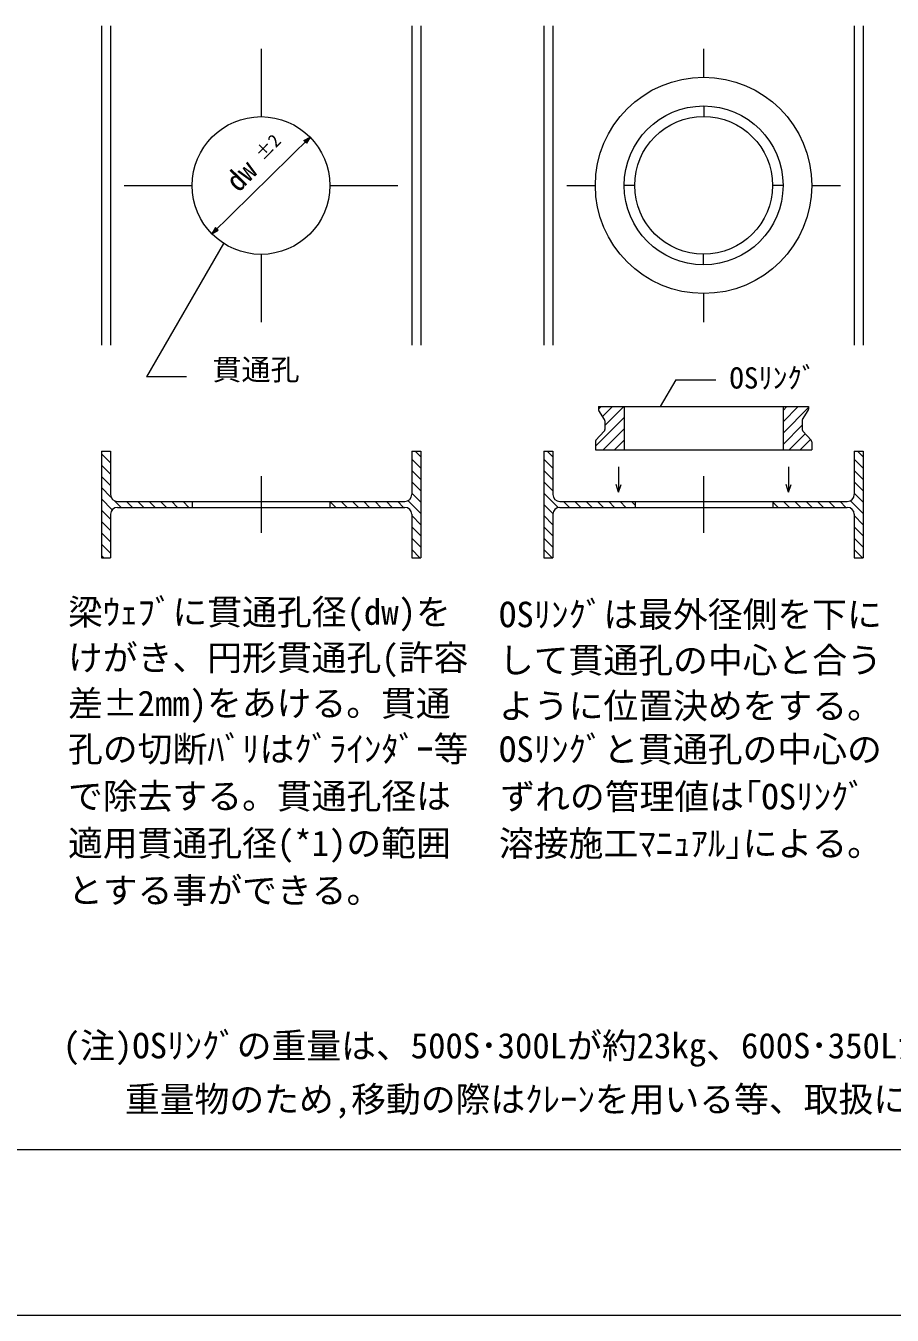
# Model space of a CAD drawing. Units: millimetres, scale not verified. Extents: x -3772 to 3772, y -2667 to 2667.
# Drawn here: x -1575 to -380, y -2667 to -888 of the extents above; entities that cross this region are included whole.
import ezdxf
from ezdxf.enums import TextEntityAlignment as Align

# ---------------------------------------------------------------- set-up
doc = ezdxf.new("R2010")
doc.units = ezdxf.units.MM
doc.header["$LTSCALE"] = 8
doc.linetypes.add('USER3', pattern=[50.8, 31.75, -6.35, 6.35, -6.35])
for name, color, linetype, lineweight in [('0-0_0', 7, 'Continuous', 18), ('0-1_HARI', 7, 'Continuous', 18), ('0-2_WAKU', 7, 'Continuous', 18), ('0-3_SUNPOU', 7, 'Continuous', 18), ('0-4_HATTI', 7, 'Continuous', 18), ('0-6_Defpoints', 7, 'Continuous', 18)]:
    doc.layers.add(name, color=color, linetype=linetype, lineweight=lineweight)
doc.styles.add('ＭＳ ゴシック', font='')
doc.styles.get('ＭＳ ゴシック').set_extended_font_data('MS Gothic')

msp = doc.modelspace()

# ---------------------------------------------------------------- linework, layer by layer
at = {"layer": '0-0_0'}
msp.add_circle((-1250.504, -1108.428), 94.996, dxfattribs=at)
for points in [[(-1182.848, -1041.758), (-1191.53, -1046.517), (-1187.987, -1050.225)], [(-1313.275, -1166.486), (-1318.161, -1175.098), (-1309.619, -1170.083)]]:
    msp.add_solid(points, dxfattribs=at)
at = {"layer": '0-1_HARI'}
for p, q in [((-1470.539, -888.05), (-1470.539, -1328.486)), ((-1458.06, -888.05), (-1458.06, -1328.486)), ((-1042.582, -888.05), (-1042.582, -1328.486)), ((-1030.103, -888.05), (-1030.103, -1328.486)), ((-860.539, -888.05), (-860.539, -1328.486)), ((-848.06, -888.05), (-848.06, -1328.486)), ((-432.582, -888.05), (-432.582, -1328.486)), ((-420.103, -888.05), (-420.103, -1328.486)), ((-785.114, -1413.495), (-785.114, -1416.965)), ((-785.114, -1413.495), (-495.528, -1413.495)), ((-776.796, -1431.418), (-784.624, -1418.696)), ((-749.88, -1413.495), (-749.88, -1472.954)), ((-530.763, -1413.495), (-530.763, -1472.954)), ((-503.846, -1431.418), (-496.018, -1418.696)), ((-495.528, -1413.495), (-495.528, -1416.965)), ((-776.306, -1433.149), (-776.306, -1445.237)), ((-504.336, -1433.149), (-504.336, -1445.237)), ((-777.182, -1447.477), (-788.643, -1459.893)), ((-503.46, -1447.477), (-491.999, -1459.893)), ((-1470.539, -1475.073), (-1470.539, -1621.885)), ((-1470.539, -1475.073), (-1458.06, -1475.073)), ((-1458.06, -1475.073), (-1458.06, -1534.899)), ((-1042.582, -1475.073), (-1030.103, -1475.073)), ((-1042.582, -1475.073), (-1042.582, -1534.899)), ((-1030.103, -1475.073), (-1030.103, -1621.885)), ((-860.539, -1475.073), (-860.539, -1621.885)), ((-860.539, -1475.073), (-848.06, -1475.073)), ((-848.06, -1475.073), (-848.06, -1534.899)), ((-789.519, -1462.134), (-789.519, -1472.954)), ((-789.519, -1472.954), (-491.123, -1472.954)), ((-491.123, -1462.134), (-491.123, -1472.954)), ((-432.582, -1475.073), (-420.103, -1475.073)), ((-432.582, -1475.073), (-432.582, -1534.899)), ((-420.103, -1475.073), (-420.103, -1621.885)), ((-1448.517, -1544.442), (-1345.5, -1544.442)), ((-1345.5, -1544.442), (-1345.5, -1552.517)), ((-1345.5, -1544.442), (-1155.508, -1544.442)), ((-1155.508, -1544.442), (-1052.125, -1544.442)), ((-1155.508, -1544.442), (-1155.508, -1552.517)), ((-838.517, -1544.442), (-750.43, -1544.442)), ((-750.43, -1544.442), (-530.212, -1544.442)), ((-734.767, -1544.442), (-734.767, -1552.517)), ((-544.775, -1544.442), (-544.775, -1552.517)), ((-530.212, -1544.442), (-442.125, -1544.442)), ((-1458.06, -1562.06), (-1458.06, -1621.885)), ((-1448.517, -1552.517), (-1345.5, -1552.517)), ((-1345.5, -1552.517), (-1155.508, -1552.517)), ((-1155.508, -1552.517), (-1052.125, -1552.517)), ((-1042.582, -1562.06), (-1042.582, -1621.885)), ((-848.06, -1562.06), (-848.06, -1621.885)), ((-838.517, -1552.517), (-750.43, -1552.517)), ((-750.43, -1552.517), (-530.212, -1552.517)), ((-530.212, -1552.517), (-442.125, -1552.517)), ((-432.582, -1562.06), (-432.582, -1621.885)), ((-1470.539, -1621.885), (-1458.06, -1621.885)), ((-1042.582, -1621.885), (-1030.103, -1621.885)), ((-860.539, -1621.885), (-848.06, -1621.885)), ((-432.582, -1621.885), (-420.103, -1621.885))]:
    msp.add_line(p, q, dxfattribs=at)
for radius in [149.198, 109.558, 94.996]:
    msp.add_circle((-640.321, -1108.268), radius, dxfattribs=at)
for centre, radius, start, end in [((-781.811, -1416.965), 3.303, 180, 211.6075), ((-498.831, -1416.965), 3.303, 328.3925, 0), ((-779.609, -1433.149), 3.303, 0, 31.6075), ((-501.033, -1433.149), 3.303, 148.3925, 180), ((-779.609, -1445.237), 3.303, 317.29061, 0), ((-501.033, -1445.237), 3.303, 180, 222.70939), ((-786.215, -1462.134), 3.303, 137.29061, 180), ((-494.427, -1462.134), 3.303, 0, 42.70939), ((-1448.517, -1534.899), 9.543, 180, 270), ((-1052.125, -1534.899), 9.543, 270, 0), ((-838.517, -1534.899), 9.543, 180, 270), ((-442.125, -1534.899), 9.543, 270, 0), ((-1448.517, -1562.06), 9.543, 90, 180), ((-1052.125, -1562.06), 9.543, 0, 90), ((-838.517, -1562.06), 9.543, 90, 180), ((-442.125, -1562.06), 9.543, 0, 90)]:
    msp.add_arc(centre, radius, start, end, dxfattribs=at)
at = {"layer": '0-2_WAKU'}
msp.add_line((-3543.316, -2438.462), (3543.284, -2438.462), dxfattribs=at)
at = {"layer": '0-3_SUNPOU'}
for p, q in [((-1250.504, -919.859), (-1250.504, -1013.432)), ((-640.321, -919.699), (-640.321, -959.07)), ((-640.083, -998.71), (-640.083, -1013.273)), ((-1182.848, -1041.758), (-1318.161, -1175.098)), ((-1190.642, -1047.441), (-1182.848, -1041.758)), ((-1182.848, -1041.758), (-1188.875, -1049.301)), ((-1439.073, -1108.428), (-1345.5, -1108.428)), ((-1155.508, -1108.428), (-1061.935, -1108.428)), ((-828.89, -1108.268), (-789.519, -1108.268)), ((-749.879, -1108.029), (-735.316, -1108.029)), ((-530.763, -1108.506), (-545.326, -1108.506)), ((-491.123, -1108.268), (-451.752, -1108.268)), ((-1302.042, -1188.228), (-1408.405, -1372.454)), ((-1250.504, -1203.424), (-1250.504, -1296.997)), ((-640.559, -1217.826), (-640.559, -1203.263)), ((-640.321, -1257.466), (-640.321, -1296.837)), ((-1353.056, -1372.454), (-1408.405, -1372.454)), ((-678.694, -1376.509), (-700.048, -1413.495)), ((-678.694, -1376.509), (-623.605, -1376.509)), ((-757.587, -1531.321), (-754.147, -1520.862)), ((-523.055, -1531.321), (-526.495, -1520.862))]:
    msp.add_line(p, q, dxfattribs=at)
at = {"layer": '0-3_SUNPOU', "linetype": 'USER3'}
for p, q in [((-1250.321, -1509.249), (-1250.321, -1587.709)), ((-640.321, -1509.249), (-640.321, -1587.709))]:
    msp.add_line(p, q, dxfattribs=at)
at = {"layer": '0-3_SUNPOU'}
for points in [[(-1187.987, -1050.225), (-1191.53, -1046.517), (-1182.848, -1041.758)], [(-1309.619, -1170.083), (-1313.275, -1166.486), (-1318.161, -1175.098)]]:
    msp.add_lwpolyline(points, close=True, dxfattribs=at)
for points in [[(-757.587, -1496.393), (-757.587, -1531.321), (-761.028, -1520.862)], [(-523.055, -1496.393), (-523.055, -1531.321), (-519.615, -1520.862)]]:
    msp.add_lwpolyline(points, dxfattribs=at)
at = {"layer": '0-4_HATTI'}
for p, q in [((-781.481, -1413.495), (-785.11, -1417.125)), ((-765.909, -1413.495), (-779.476, -1427.062)), ((-750.337, -1413.495), (-776.306, -1439.464)), ((-509.749, -1413.495), (-530.763, -1434.509)), ((-525.321, -1413.495), (-530.763, -1418.937)), ((-495.528, -1414.846), (-530.763, -1450.081)), ((-749.88, -1428.61), (-789.519, -1468.249)), ((-504.336, -1439.227), (-530.763, -1465.653)), ((-749.88, -1444.181), (-778.652, -1472.954)), ((-500.367, -1450.829), (-522.492, -1472.954)), ((-1030.103, -1482.97), (-1038, -1475.073)), ((-848.06, -1482.97), (-855.957, -1475.073)), ((-749.88, -1459.753), (-763.081, -1472.954)), ((-492.892, -1458.926), (-506.921, -1472.954)), ((-420.103, -1482.97), (-428, -1475.073)), ((-1458.06, -1491.023), (-1470.539, -1478.544)), ((-1458.06, -1506.594), (-1470.539, -1494.115)), ((-1030.103, -1498.542), (-1042.582, -1486.063)), ((-848.06, -1498.542), (-860.539, -1486.063)), ((-420.103, -1498.542), (-432.582, -1486.063)), ((-1458.06, -1522.166), (-1470.539, -1509.687)), ((-1030.103, -1514.114), (-1042.582, -1501.635)), ((-848.06, -1514.114), (-860.539, -1501.635)), ((-420.103, -1514.114), (-432.582, -1501.635)), ((-1457.393, -1538.405), (-1470.539, -1525.259)), ((-1030.103, -1529.685), (-1042.582, -1517.206)), ((-848.06, -1529.685), (-860.539, -1517.206)), ((-420.103, -1529.685), (-432.582, -1517.206)), ((-1455.65, -1555.72), (-1470.539, -1540.831)), ((-1443.281, -1552.517), (-1452.023, -1543.775)), ((-1427.709, -1552.517), (-1435.784, -1544.442)), ((-1412.138, -1552.517), (-1420.212, -1544.442)), ((-1396.566, -1552.517), (-1404.64, -1544.442)), ((-1380.994, -1552.517), (-1389.069, -1544.442)), ((-1365.422, -1552.517), (-1373.497, -1544.442)), ((-1349.851, -1552.517), (-1357.925, -1544.442)), ((-1147.418, -1552.517), (-1155.492, -1544.442)), ((-1131.846, -1552.517), (-1139.921, -1544.442)), ((-1116.274, -1552.517), (-1124.349, -1544.442)), ((-1100.702, -1552.517), (-1108.777, -1544.442)), ((-1085.131, -1552.517), (-1093.205, -1544.442)), ((-1069.559, -1552.517), (-1077.633, -1544.442)), ((-1053.987, -1552.517), (-1062.062, -1544.442)), ((-1030.103, -1560.829), (-1047.62, -1543.312)), ((-1030.103, -1545.257), (-1042.582, -1532.778)), ((-840.576, -1552.741), (-860.539, -1532.778)), ((-825.229, -1552.517), (-833.303, -1544.442)), ((-809.657, -1552.517), (-817.732, -1544.442)), ((-794.085, -1552.517), (-802.16, -1544.442)), ((-778.513, -1552.517), (-786.588, -1544.442)), ((-762.942, -1552.517), (-771.016, -1544.442)), ((-747.37, -1552.517), (-755.445, -1544.442)), ((-734.767, -1549.548), (-739.873, -1544.442)), ((-537.418, -1552.517), (-544.775, -1545.16)), ((-521.846, -1552.517), (-529.921, -1544.442)), ((-506.274, -1552.517), (-514.349, -1544.442)), ((-506.274, -1552.517), (-514.349, -1544.442)), ((-490.702, -1552.517), (-498.777, -1544.442)), ((-475.131, -1552.517), (-483.205, -1544.442)), ((-459.559, -1552.517), (-467.633, -1544.442)), ((-443.987, -1552.517), (-452.062, -1544.442)), ((-420.103, -1560.829), (-437.62, -1543.312)), ((-420.103, -1545.257), (-432.582, -1532.778)), ((-1458.06, -1568.881), (-1470.539, -1556.402)), ((-1030.103, -1576.401), (-1042.582, -1563.922)), ((-848.06, -1560.829), (-860.539, -1548.35)), ((-848.06, -1576.401), (-860.539, -1563.922)), ((-420.103, -1576.401), (-432.582, -1563.922)), ((-1458.06, -1584.453), (-1470.539, -1571.974)), ((-1030.103, -1591.972), (-1042.582, -1579.493)), ((-848.06, -1591.972), (-860.539, -1579.493)), ((-420.103, -1591.972), (-432.582, -1579.493)), ((-1458.06, -1600.025), (-1470.539, -1587.546)), ((-1030.103, -1607.544), (-1042.582, -1595.065)), ((-848.06, -1607.544), (-860.539, -1595.065)), ((-420.103, -1607.544), (-432.582, -1595.065)), ((-1458.06, -1615.597), (-1470.539, -1603.118)), ((-1467.343, -1621.885), (-1470.539, -1618.689)), ((-1031.334, -1621.885), (-1042.582, -1610.637)), ((-849.291, -1621.885), (-860.539, -1610.637)), ((-421.334, -1621.885), (-432.582, -1610.637))]:
    msp.add_line(p, q, dxfattribs=at)
at = {"layer": '0-6_Defpoints'}
for p, q in [((-3543.316, -2438.462), (3543.284, -2438.462)), ((-3771.916, -2667.062), (3771.884, -2667.062))]:
    msp.add_line(p, q, dxfattribs=at)

# ---------------------------------------------------------------- texts
at = {"layer": '0-0_0', "style": 'ＭＳ ゴシック'}
msp.add_text('dw', height=29.33, rotation=45.422, dxfattribs=at).set_placement((-1275.305, -1125.271), align=Align.BOTTOM_LEFT)
for s, p in [('OSﾘﾝｸﾞは最外径側を下に', (-922.398, -1728.404)), ('けがき、円形貫通孔(許容', (-1516.598, -1787.973)), ('して貫通孔の中心と合う', (-922.398, -1791.404)), ('差±2mm)をあける。貫通', (-1516.598, -1850.973)), ('ように位置決めをする。', (-922.398, -1854.404)), ('孔の切断ﾊﾞﾘはｸﾞﾗｲﾝﾀﾞｰ等', (-1516.598, -1913.973)), ('OSﾘﾝｸﾞと貫通孔の中心の', (-922.398, -1914.247)), ('で除去する。貫通孔径は', (-1516.598, -1978.973)), ('ずれの管理値は｢OSﾘﾝｸﾞ', (-920.597, -1979.698)), ('適用貫通孔径(*1)の範囲', (-1516.598, -2043.973)), ('溶接施工ﾏﾆｭｱﾙ｣による。', (-922.398, -2044.247)), ('とする事ができる。', (-1516.598, -2108.973)), ('(注)OSﾘﾝｸﾞの重量は、500S･300Lが約23kg、600S･350Lが約35kg、400Lは約50kg、450Lは約60kgと', (-1523.772, -2323.28)), ('\u3000\u3000重量物のため,移動の際はｸﾚｰﾝを用いる等、取扱には十分に注意する。', (-1534.153, -2397.225))]:
    msp.add_text(s, height=35.19, dxfattribs=at).set_placement(p, align=Align.BOTTOM_LEFT)
at = {"layer": '0-1_HARI', "style": 'ＭＳ ゴシック'}
for s, p in [('貫通孔', (-1317.388, -1385.75)), ('OSﾘﾝｸﾞ', (-604.706, -1397.365))]:
    msp.add_text(s, height=29.33, dxfattribs=at).set_placement(p, align=Align.BOTTOM_LEFT)
at = {"layer": '0-2_WAKU', "style": 'ＭＳ ゴシック'}
msp.add_text('±2', height=18.33, rotation=45.422, dxfattribs=at).set_placement((-1243.771, -1078.88), align=Align.BOTTOM_LEFT)
msp.add_text('梁ｳｪﾌﾞに貫通孔径(dw)を', height=35.19, dxfattribs=at).set_placement((-1516.598, -1724.973), align=Align.BOTTOM_LEFT)

doc.saveas('drawing.dxf')
